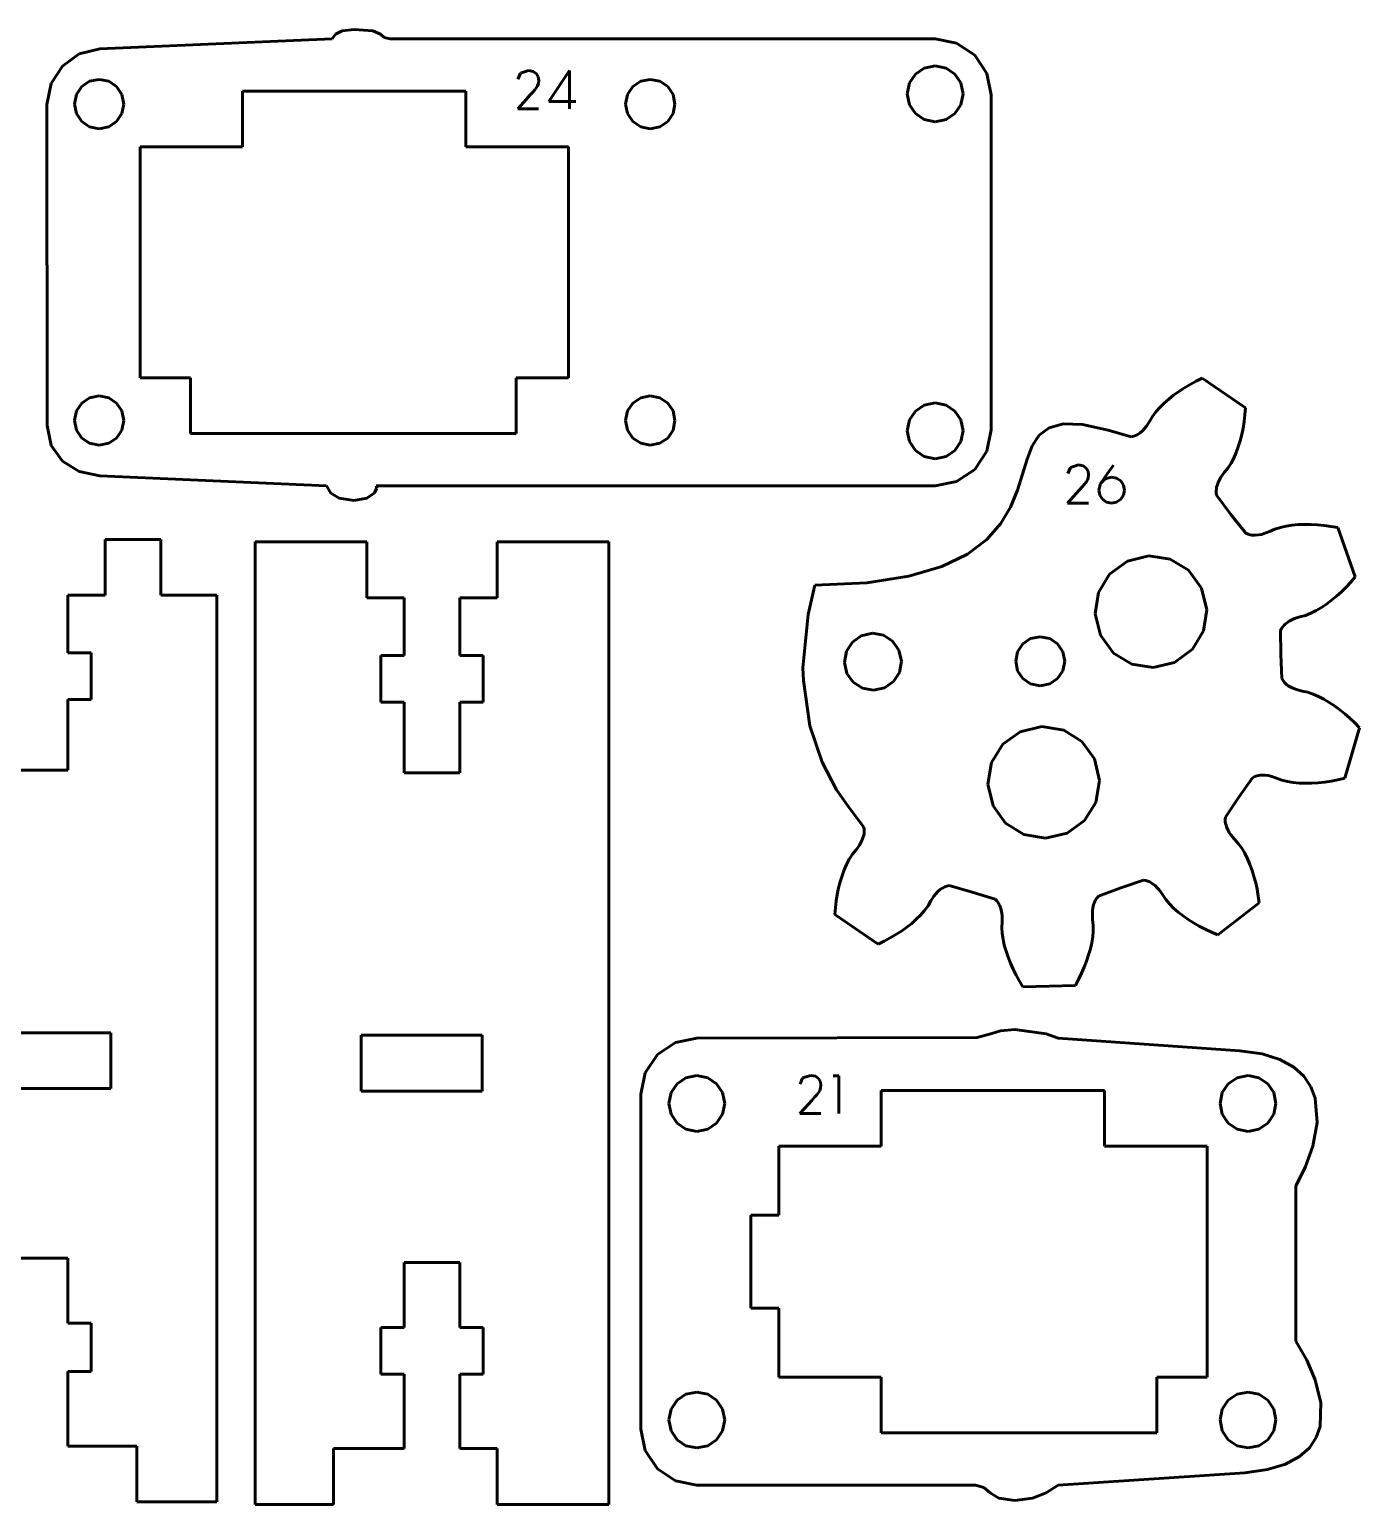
# Model space of a CAD drawing. Header units: millimetres. Extents: x 0 to 247, y 0 to 194.
# Drawn here: x 71.1 to 142.5, y 0.8 to 80.1 of the extents above; entities that cross this region are included whole.
import ezdxf

# ---------------------------------------------------------------- set-up
doc = ezdxf.new("R2010")
doc.units = ezdxf.units.MM
for name, pattern in [('K5LT32768', [0]), ('K5LT32769', [0]), ('K5LT_AUXILIARY', [0])]:
    doc.linetypes.add(name, pattern=pattern)
doc.layers.add('Layer 1', color=7, linetype='Continuous')

msp = doc.modelspace()

# ---------------------------------------------------------------- linework, layer by layer
at = {"layer": 'Layer 1', "color": 1, "linetype": 'K5LT32768', "lineweight": 60, "true_color": 0xff0000}
for p, q in [((88.55, 80.069), (87.895, 79.99)), ((89.541, 79.99), (88.55, 80.069)), ((87.358, 79.565), (74.893, 79.033)), ((87.537, 79.817), (87.358, 79.565)), ((87.895, 79.99), (87.537, 79.817)), ((89.962, 79.817), (89.541, 79.99)), ((90.158, 79.644), (89.962, 79.817)), ((90.471, 79.565), (90.158, 79.644)), ((119.75, 79.565), (90.471, 79.565)), ((120.898, 79.337), (119.75, 79.565)), ((121.871, 78.687), (120.898, 79.337)), ((73.777, 78.754), (72.874, 78.102)), ((74.893, 79.033), (73.777, 78.754)), ((122.522, 77.713), (121.871, 78.687)), ((72.874, 78.102), (72.27, 77.167)), ((97.481, 77.731), (97.341, 77.395)), ((97.341, 77.395), (97.481, 77.731)), ((97.917, 77.86), (97.481, 77.731)), ((97.481, 77.731), (97.917, 77.86)), ((98.166, 77.814), (97.917, 77.86)), ((97.917, 77.86), (98.166, 77.814)), ((98.334, 77.692), (98.166, 77.814)), ((98.166, 77.814), (98.334, 77.692)), ((98.43, 77.525), (98.334, 77.692)), ((98.334, 77.692), (98.43, 77.525)), ((100.118, 77.86), (99.006, 76.198)), ((99.006, 76.198), (100.118, 77.86)), ((100.118, 77.86), (100.118, 75.814)), ((100.118, 75.814), (100.118, 77.86)), ((118.689, 77.676), (118.368, 77.199)), ((119.166, 77.998), (118.689, 77.676)), ((119.75, 78.115), (119.166, 77.998)), ((120.334, 77.997), (119.75, 78.115)), ((120.811, 77.676), (120.334, 77.997)), ((121.132, 77.199), (120.811, 77.676)), ((122.75, 76.565), (122.522, 77.713)), ((72.27, 77.167), (72.05, 76.037)), ((73.913, 77.002), (73.629, 76.581)), ((74.335, 77.286), (73.913, 77.002)), ((74.85, 77.39), (74.335, 77.286)), ((75.366, 77.286), (74.85, 77.39)), ((75.787, 77.002), (75.366, 77.286)), ((76.071, 76.581), (75.787, 77.002)), ((98.24, 76.826), (98.295, 76.895)), ((98.295, 76.895), (98.24, 76.826)), ((98.295, 76.895), (98.34, 76.961)), ((98.34, 76.961), (98.295, 76.895)), ((98.34, 76.961), (98.395, 77.052)), ((98.395, 77.052), (98.34, 76.961)), ((98.395, 77.052), (98.442, 77.174)), ((98.442, 77.174), (98.395, 77.052)), ((98.461, 77.338), (98.43, 77.525)), ((98.43, 77.525), (98.461, 77.338)), ((98.442, 77.174), (98.461, 77.338)), ((98.461, 77.338), (98.442, 77.174)), ((103.513, 77.002), (103.229, 76.581)), ((103.934, 77.286), (103.513, 77.002)), ((104.45, 77.39), (103.934, 77.286)), ((104.966, 77.286), (104.45, 77.39)), ((105.387, 77.002), (104.966, 77.286)), ((105.671, 76.581), (105.387, 77.002)), ((118.368, 77.199), (118.25, 76.615)), ((121.25, 76.615), (121.132, 77.199)), ((73.629, 76.581), (73.525, 76.065)), ((73.525, 76.065), (73.629, 75.55)), ((76.175, 76.065), (76.071, 76.581)), ((76.071, 75.549), (76.175, 76.065)), ((82.55, 73.765), (82.55, 76.765)), ((82.55, 76.765), (94.55, 76.765)), ((94.55, 76.765), (94.55, 73.765)), ((97.335, 75.814), (97.796, 76.325)), ((97.796, 76.325), (97.335, 75.814)), ((97.796, 76.325), (97.969, 76.517)), ((97.969, 76.517), (97.796, 76.325)), ((97.969, 76.517), (98.124, 76.692)), ((98.124, 76.692), (97.969, 76.517)), ((98.124, 76.692), (98.24, 76.826)), ((98.24, 76.826), (98.124, 76.692)), ((99.006, 76.198), (100.448, 76.198)), ((100.448, 76.198), (99.006, 76.198)), ((103.229, 76.581), (103.125, 76.065)), ((103.125, 76.065), (103.229, 75.549)), ((105.775, 76.065), (105.671, 76.581)), ((105.671, 75.549), (105.775, 76.065)), ((118.25, 76.615), (118.368, 76.031)), ((121.132, 76.031), (121.25, 76.615)), ((122.75, 58.565), (122.75, 76.565)), ((72.05, 76.037), (72.064, 58.801)), ((73.629, 75.55), (73.913, 75.128)), ((75.787, 75.128), (76.071, 75.549)), ((97.335, 75.814), (98.447, 75.814)), ((98.447, 75.814), (97.335, 75.814)), ((103.229, 75.549), (103.513, 75.128)), ((105.387, 75.128), (105.671, 75.549)), ((118.368, 76.031), (118.689, 75.555)), ((118.689, 75.555), (119.166, 75.233)), ((120.334, 75.233), (120.811, 75.555)), ((120.811, 75.555), (121.132, 76.031)), ((73.913, 75.128), (74.334, 74.844)), ((74.334, 74.844), (74.85, 74.74)), ((74.85, 74.74), (75.366, 74.844)), ((75.366, 74.844), (75.787, 75.128)), ((103.513, 75.128), (103.934, 74.844)), ((103.934, 74.844), (104.45, 74.74)), ((104.45, 74.74), (104.966, 74.844)), ((104.966, 74.844), (105.387, 75.128)), ((119.166, 75.233), (119.75, 75.115)), ((119.75, 75.115), (120.334, 75.233)), ((77.05, 61.365), (77.05, 73.765)), ((77.05, 73.765), (82.55, 73.765)), ((94.55, 73.765), (100.05, 73.765)), ((100.05, 73.765), (100.05, 61.365)), ((79.75, 61.365), (77.05, 61.365)), ((79.75, 58.365), (79.75, 61.365)), ((97.3, 61.365), (97.25, 61.365)), ((97.25, 61.365), (97.25, 58.365)), ((100.05, 61.365), (97.3, 61.365)), ((133.44, 61.006), (133.131, 60.824)), ((133.762, 61.178), (133.44, 61.006)), ((134.095, 61.341), (133.762, 61.178)), ((136.418, 59.75), (134.095, 61.341)), ((74.335, 60.286), (73.913, 60.002)), ((74.85, 60.39), (74.335, 60.286)), ((75.366, 60.286), (74.85, 60.39)), ((75.787, 60.002), (75.366, 60.286)), ((103.934, 60.286), (103.513, 60.002)), ((104.45, 60.39), (103.934, 60.286)), ((104.966, 60.286), (104.45, 60.39)), ((105.387, 60.002), (104.966, 60.286)), ((132.289, 60.222), (132.039, 60.004)), ((132.555, 60.432), (132.289, 60.222)), ((132.836, 60.633), (132.555, 60.432)), ((133.131, 60.824), (132.836, 60.633)), ((73.629, 59.581), (73.525, 59.065)), ((73.913, 60.002), (73.629, 59.581)), ((76.071, 59.581), (75.787, 60.002)), ((76.175, 59.065), (76.071, 59.581)), ((103.229, 59.581), (103.125, 59.065)), ((103.513, 60.002), (103.229, 59.581)), ((105.671, 59.581), (105.387, 60.002)), ((105.775, 59.065), (105.671, 59.581)), ((118.689, 59.576), (118.368, 59.099)), ((119.166, 59.897), (118.689, 59.576)), ((119.75, 60.015), (119.166, 59.897)), ((120.334, 59.897), (119.75, 60.015)), ((120.811, 59.576), (120.334, 59.897)), ((121.132, 59.099), (120.811, 59.576)), ((131.596, 59.536), (131.411, 59.284)), ((131.808, 59.775), (131.596, 59.536)), ((132.039, 60.004), (131.808, 59.775)), ((136.387, 59.38), (136.418, 59.75)), ((72.064, 58.801), (72.282, 57.717)), ((73.525, 59.065), (73.629, 58.55)), ((76.071, 58.55), (76.175, 59.065)), ((103.125, 59.065), (103.229, 58.55)), ((105.671, 58.549), (105.775, 59.065)), ((118.368, 59.099), (118.25, 58.515)), ((121.25, 58.515), (121.132, 59.099)), ((125.871, 58.682), (125.339, 58.277)), ((126.623, 58.885), (125.871, 58.682)), ((127.659, 58.85), (126.623, 58.885)), ((129.041, 58.542), (127.659, 58.85)), ((130.994, 58.634), (130.882, 58.516)), ((131.093, 58.757), (130.994, 58.634)), ((131.261, 59.016), (131.093, 58.757)), ((131.411, 59.284), (131.261, 59.016)), ((136.212, 58.32), (136.284, 58.664)), ((136.284, 58.664), (136.342, 59.018)), ((136.342, 59.018), (136.387, 59.38)), ((73.629, 58.55), (73.913, 58.128)), ((73.913, 58.128), (74.334, 57.844)), ((74.334, 57.844), (74.85, 57.74)), ((74.85, 57.74), (75.366, 57.844)), ((75.366, 57.844), (75.787, 58.128)), ((75.787, 58.128), (76.071, 58.55)), ((97.25, 58.365), (79.75, 58.365)), ((103.229, 58.55), (103.513, 58.128)), ((103.513, 58.128), (103.934, 57.844)), ((103.934, 57.844), (104.45, 57.74)), ((104.45, 57.74), (104.966, 57.844)), ((104.966, 57.844), (105.387, 58.128)), ((105.387, 58.128), (105.671, 58.549)), ((118.25, 58.515), (118.368, 57.932)), ((118.368, 57.932), (118.689, 57.455)), ((120.811, 57.455), (121.132, 57.932)), ((121.132, 57.932), (121.25, 58.515)), ((122.522, 57.417), (122.75, 58.565)), ((125.339, 58.277), (124.965, 57.703)), ((130.276, 58.192), (129.041, 58.542)), ((130.409, 58.22), (130.276, 58.192)), ((130.513, 58.259), (130.409, 58.22)), ((130.603, 58.304), (130.513, 58.259)), ((130.682, 58.353), (130.603, 58.304)), ((130.754, 58.405), (130.682, 58.353)), ((130.882, 58.516), (130.754, 58.405)), ((136.027, 57.662), (136.127, 57.985)), ((136.127, 57.985), (136.212, 58.32)), ((72.282, 57.717), (72.881, 56.882)), ((118.689, 57.455), (119.166, 57.133)), ((119.166, 57.133), (119.75, 57.016)), ((119.75, 57.016), (120.334, 57.133)), ((120.334, 57.133), (120.811, 57.455)), ((121.871, 56.444), (122.522, 57.417)), ((124.965, 57.703), (124.686, 56.996)), ((135.637, 56.768), (135.784, 57.051)), ((135.784, 57.051), (135.913, 57.35)), ((135.913, 57.35), (136.027, 57.662)), ((72.881, 56.882), (73.779, 56.331)), ((73.779, 56.331), (74.893, 56.098)), ((120.898, 55.794), (121.871, 56.444)), ((124.686, 56.996), (124.162, 55.32)), ((127.007, 56.551), (126.868, 56.215)), ((126.868, 56.215), (127.007, 56.551)), ((127.443, 56.681), (127.007, 56.551)), ((127.007, 56.551), (127.443, 56.681)), ((127.693, 56.634), (127.443, 56.681)), ((127.443, 56.681), (127.693, 56.634)), ((127.861, 56.513), (127.693, 56.634)), ((127.693, 56.634), (127.861, 56.513)), ((127.957, 56.345), (127.861, 56.513)), ((127.861, 56.513), (127.957, 56.345)), ((127.988, 56.159), (127.957, 56.345)), ((127.957, 56.345), (127.988, 56.159)), ((129.331, 56.678), (129.004, 56.221)), ((129.004, 56.221), (129.331, 56.678)), ((135.093, 56.016), (135.274, 56.268)), ((135.274, 56.268), (135.47, 56.504)), ((135.47, 56.504), (135.637, 56.768)), ((74.893, 56.098), (87.067, 55.565)), ((87.067, 55.565), (87.298, 55.167)), ((89.766, 55.441), (89.721, 55.565)), ((89.721, 55.565), (119.75, 55.565)), ((119.75, 55.565), (120.898, 55.794)), ((127.496, 55.337), (127.651, 55.513)), ((127.651, 55.513), (127.496, 55.337)), ((127.651, 55.513), (127.766, 55.647)), ((127.766, 55.647), (127.651, 55.513)), ((127.766, 55.647), (127.822, 55.716)), ((127.822, 55.716), (127.766, 55.647)), ((127.822, 55.716), (127.867, 55.782)), ((127.867, 55.782), (127.822, 55.716)), ((127.867, 55.782), (127.922, 55.872)), ((127.922, 55.872), (127.867, 55.782)), ((127.922, 55.872), (127.968, 55.995)), ((127.968, 55.995), (127.922, 55.872)), ((127.968, 55.995), (127.988, 56.159)), ((127.988, 56.159), (127.968, 55.995)), ((128.628, 55.688), (128.532, 55.329)), ((128.532, 55.329), (128.628, 55.688)), ((128.878, 55.93), (128.628, 55.688)), ((128.628, 55.688), (128.878, 55.93)), ((128.676, 55.759), (128.628, 55.688)), ((128.628, 55.688), (128.676, 55.759)), ((128.765, 55.885), (128.676, 55.759)), ((128.676, 55.759), (128.765, 55.885)), ((128.879, 56.046), (128.765, 55.885)), ((128.765, 55.885), (128.879, 56.046)), ((129.224, 56.023), (128.878, 55.93)), ((128.878, 55.93), (129.224, 56.023)), ((129.004, 56.221), (128.879, 56.046)), ((128.879, 56.046), (129.004, 56.221)), ((129.495, 55.968), (129.224, 56.023)), ((129.224, 56.023), (129.495, 55.968)), ((129.716, 55.819), (129.495, 55.968)), ((129.495, 55.968), (129.716, 55.819)), ((129.866, 55.599), (129.716, 55.819)), ((129.716, 55.819), (129.866, 55.599)), ((129.921, 55.329), (129.866, 55.599)), ((129.866, 55.599), (129.921, 55.329)), ((134.848, 55.396), (134.864, 55.488)), ((134.864, 55.488), (134.887, 55.574)), ((134.887, 55.574), (134.944, 55.733)), ((134.944, 55.733), (135.014, 55.88)), ((135.014, 55.88), (135.093, 56.016)), ((87.298, 55.167), (87.744, 54.893)), ((87.744, 54.893), (88.55, 54.769)), ((88.55, 54.769), (89.227, 54.893)), ((89.227, 54.893), (89.617, 55.167)), ((89.617, 55.167), (89.766, 55.441)), ((124.162, 55.32), (123.791, 54.421)), ((126.862, 54.635), (127.322, 55.146)), ((127.322, 55.146), (126.862, 54.635)), ((127.322, 55.146), (127.496, 55.337)), ((127.496, 55.337), (127.322, 55.146)), ((128.532, 55.329), (128.587, 55.059)), ((128.587, 55.059), (128.532, 55.329)), ((128.587, 55.059), (128.736, 54.839)), ((128.736, 54.839), (128.587, 55.059)), ((128.736, 54.839), (128.954, 54.69)), ((128.954, 54.69), (128.736, 54.839)), ((128.954, 54.69), (129.224, 54.635)), ((129.224, 54.635), (128.954, 54.69)), ((129.224, 54.635), (129.495, 54.69)), ((129.495, 54.69), (129.224, 54.635)), ((129.495, 54.69), (129.716, 54.839)), ((129.716, 54.839), (129.495, 54.69)), ((129.716, 54.839), (129.866, 55.059)), ((129.866, 55.059), (129.716, 54.839)), ((129.866, 55.059), (129.921, 55.329)), ((129.921, 55.329), (129.866, 55.059)), ((134.838, 55.296), (134.848, 55.396)), ((134.839, 55.185), (134.838, 55.296)), ((134.861, 55.051), (134.839, 55.185)), ((135.633, 54.026), (134.861, 55.051)), ((123.791, 54.421), (123.263, 53.527)), ((126.862, 54.635), (127.974, 54.635)), ((127.974, 54.635), (126.862, 54.635)), ((136.426, 53.017), (135.633, 54.026)), ((123.263, 53.527), (122.516, 52.673)), ((137.708, 53.105), (137.419, 52.994)), ((137.987, 53.233), (137.708, 53.105)), ((138.285, 53.328), (137.987, 53.233)), ((138.596, 53.397), (138.285, 53.328)), ((138.918, 53.446), (138.596, 53.397)), ((139.249, 53.476), (138.918, 53.446)), ((139.587, 53.49), (139.249, 53.476)), ((139.932, 53.487), (139.587, 53.49)), ((140.284, 53.468), (139.932, 53.487)), ((140.64, 53.434), (140.284, 53.468)), ((141.002, 53.384), (140.64, 53.434)), ((141.368, 53.32), (141.002, 53.384)), ((142.311, 50.667), (141.368, 53.32)), ((122.516, 52.673), (121.487, 51.895)), ((136.55, 52.962), (136.426, 53.017)), ((136.658, 52.932), (136.55, 52.962)), ((136.757, 52.916), (136.658, 52.932)), ((136.85, 52.909), (136.757, 52.916)), ((136.939, 52.908), (136.85, 52.909)), ((137.107, 52.923), (136.939, 52.908)), ((137.267, 52.953), (137.107, 52.923)), ((137.419, 52.994), (137.267, 52.953)), ((121.487, 51.895), (120.112, 51.226)), ((129.115, 50.808), (130.073, 51.515)), ((130.073, 51.515), (131.231, 51.795)), ((131.231, 51.795), (132.367, 51.615)), ((132.367, 51.615), (133.352, 51.023)), ((120.112, 51.226), (118.329, 50.702)), ((128.522, 49.823), (129.115, 50.808)), ((133.352, 51.023), (134.059, 50.065)), ((113.288, 50.226), (112.924, 48.646)), ((116.075, 50.357), (113.288, 50.226)), ((118.329, 50.702), (116.075, 50.357)), ((134.059, 50.065), (134.339, 48.907)), ((141.565, 49.868), (141.819, 50.119)), ((141.819, 50.119), (142.069, 50.386)), ((142.069, 50.386), (142.311, 50.667)), ((128.343, 48.687), (128.522, 49.823)), ((140.492, 49.022), (140.768, 49.207)), ((140.768, 49.207), (141.038, 49.411)), ((141.038, 49.411), (141.304, 49.631)), ((141.304, 49.631), (141.565, 49.868)), ((112.924, 48.646), (112.643, 45.781)), ((128.623, 47.53), (128.343, 48.687)), ((134.339, 48.907), (134.159, 47.771)), ((138.758, 48.284), (138.9, 48.361)), ((138.9, 48.361), (139.045, 48.426)), ((139.045, 48.426), (139.339, 48.523)), ((139.339, 48.523), (139.636, 48.599)), ((139.636, 48.599), (139.927, 48.714)), ((139.927, 48.714), (140.212, 48.856)), ((140.212, 48.856), (140.492, 49.022)), ((115.781, 47.507), (116.374, 47.639)), ((116.374, 47.639), (116.972, 47.53)), ((134.159, 47.771), (133.567, 46.786)), ((138.29, 47.781), (138.351, 47.902)), ((138.312, 46.498), (138.29, 47.781)), ((138.351, 47.902), (138.415, 47.993)), ((138.415, 47.993), (138.482, 48.068)), ((138.482, 48.068), (138.549, 48.132)), ((138.549, 48.132), (138.618, 48.189)), ((138.618, 48.189), (138.758, 48.284)), ((114.983, 46.676), (115.301, 47.169)), ((115.301, 47.169), (115.781, 47.507)), ((116.972, 47.53), (117.465, 47.212)), ((117.465, 47.212), (117.802, 46.733)), ((124.457, 47.07), (124.175, 46.652)), ((124.876, 47.352), (124.457, 47.07)), ((125.388, 47.456), (124.876, 47.352)), ((125.9, 47.352), (125.388, 47.456)), ((126.318, 47.07), (125.9, 47.352)), ((126.6, 46.652), (126.318, 47.07)), ((129.33, 46.571), (128.623, 47.53)), ((133.567, 46.786), (132.608, 46.079)), ((114.875, 46.079), (114.983, 46.676)), ((115.007, 45.486), (114.875, 46.079)), ((117.802, 46.733), (117.934, 46.14)), ((117.934, 46.14), (117.826, 45.542)), ((124.175, 46.652), (124.072, 46.14)), ((124.072, 46.14), (124.175, 45.628)), ((126.704, 46.14), (126.6, 46.652)), ((126.6, 45.627), (126.704, 46.14)), ((130.315, 45.979), (129.33, 46.571)), ((131.451, 45.799), (130.315, 45.979)), ((132.608, 46.079), (131.451, 45.799)), ((138.361, 45.215), (138.312, 46.498)), ((112.643, 45.781), (112.679, 45.11)), ((115.344, 45.006), (115.007, 45.486)), ((117.826, 45.542), (117.508, 45.049)), ((124.175, 45.628), (124.457, 45.209)), ((124.457, 45.209), (124.876, 44.927)), ((125.9, 44.927), (126.318, 45.209)), ((126.318, 45.209), (126.6, 45.627)), ((138.428, 45.098), (138.361, 45.215)), ((112.679, 45.11), (113.018, 42.676)), ((115.837, 44.688), (115.344, 45.006)), ((116.435, 44.58), (115.837, 44.688)), ((117.028, 44.712), (116.435, 44.58)), ((117.508, 45.049), (117.028, 44.712)), ((124.876, 44.927), (125.388, 44.824)), ((125.388, 44.824), (125.9, 44.927)), ((138.498, 45.01), (138.428, 45.098)), ((138.568, 44.939), (138.498, 45.01)), ((138.639, 44.879), (138.568, 44.939)), ((138.711, 44.826), (138.639, 44.879)), ((138.856, 44.739), (138.711, 44.826)), ((139.003, 44.669), (138.856, 44.739)), ((139.151, 44.613), (139.003, 44.669)), ((139.449, 44.533), (139.151, 44.613)), ((139.75, 44.473), (139.449, 44.533)), ((140.047, 44.375), (139.75, 44.473)), ((140.34, 44.248), (140.047, 44.375)), ((140.629, 44.098), (140.34, 44.248)), ((140.914, 43.928), (140.629, 44.098)), ((141.196, 43.74), (140.914, 43.928)), ((141.473, 43.535), (141.196, 43.74)), ((141.746, 43.313), (141.473, 43.535)), ((142.014, 43.075), (141.746, 43.313)), ((142.278, 42.823), (142.014, 43.075)), ((142.536, 42.556), (142.278, 42.823)), ((113.018, 42.676), (113.681, 40.712)), ((123.389, 41.679), (124.321, 42.353)), ((124.321, 42.353), (125.48, 42.628)), ((125.48, 42.628), (126.655, 42.432)), ((126.655, 42.432), (127.629, 41.822)), ((141.74, 39.855), (142.536, 42.556)), ((122.779, 40.704), (123.389, 41.679)), ((127.629, 41.822), (128.304, 40.89)), ((113.681, 40.712), (114.458, 39.232)), ((122.583, 39.529), (122.779, 40.704)), ((128.304, 40.89), (128.579, 39.731)), ((128.579, 39.731), (128.383, 38.556)), ((136.054, 38.833), (136.79, 39.884)), ((136.79, 39.884), (136.911, 39.946)), ((136.911, 39.946), (137.017, 39.982)), ((137.017, 39.982), (137.115, 40.003)), ((137.115, 40.003), (137.207, 40.016)), ((137.207, 40.016), (137.296, 40.021)), ((137.296, 40.021), (137.465, 40.016)), ((137.465, 40.016), (137.626, 39.995)), ((137.626, 39.995), (137.78, 39.962)), ((137.78, 39.962), (138.075, 39.867)), ((138.075, 39.867), (138.361, 39.754)), ((138.361, 39.754), (138.663, 39.676)), ((138.663, 39.676), (138.978, 39.624)), ((138.978, 39.624), (139.302, 39.593)), ((140.317, 39.609), (140.666, 39.647)), ((140.666, 39.647), (141.021, 39.701)), ((141.021, 39.701), (141.379, 39.77)), ((141.379, 39.77), (141.74, 39.855)), ((114.458, 39.232), (115.142, 38.254)), ((122.858, 38.37), (122.583, 39.529)), ((135.34, 37.767), (136.054, 38.833)), ((139.302, 39.593), (139.633, 39.581)), ((139.633, 39.581), (139.972, 39.587)), ((139.972, 39.587), (140.317, 39.609)), ((115.142, 38.254), (115.915, 37.229)), ((123.532, 37.438), (122.858, 38.37)), ((128.383, 38.556), (127.772, 37.581)), ((124.507, 36.828), (123.532, 37.438)), ((127.772, 37.581), (126.841, 36.907)), ((135.325, 37.632), (135.34, 37.767)), ((135.33, 37.52), (135.325, 37.632)), ((135.345, 37.421), (135.33, 37.52)), ((135.367, 37.33), (135.345, 37.421)), ((135.395, 37.246), (135.367, 37.33)), ((135.461, 37.09), (135.395, 37.246)), ((115.832, 36.546), (115.762, 36.4)), ((115.889, 36.705), (115.832, 36.546)), ((115.911, 36.791), (115.889, 36.705)), ((115.928, 36.883), (115.911, 36.791)), ((115.915, 37.229), (115.936, 37.095)), ((115.938, 36.983), (115.928, 36.883)), ((115.936, 37.095), (115.938, 36.983)), ((125.682, 36.632), (124.507, 36.828)), ((126.841, 36.907), (125.682, 36.632)), ((135.538, 36.947), (135.461, 37.09)), ((135.625, 36.815), (135.538, 36.947)), ((135.819, 36.574), (135.625, 36.815)), ((136.028, 36.349), (135.819, 36.574)), ((115.306, 35.775), (115.138, 35.512)), ((115.502, 36.012), (115.306, 35.775)), ((115.683, 36.263), (115.502, 36.012)), ((115.762, 36.4), (115.683, 36.263)), ((136.21, 36.095), (136.028, 36.349)), ((136.372, 35.821), (136.21, 36.095)), ((136.518, 35.53), (136.372, 35.821)), ((114.862, 34.93), (114.748, 34.618)), ((114.992, 35.228), (114.862, 34.93)), ((115.138, 35.512), (114.992, 35.228)), ((136.649, 35.224), (136.518, 35.53)), ((136.766, 34.907), (136.649, 35.224)), ((136.87, 34.577), (136.766, 34.907)), ((114.649, 34.294), (114.564, 33.96)), ((114.748, 34.618), (114.649, 34.294)), ((120.367, 34.059), (120.5, 34.088)), ((120.5, 34.088), (121.734, 33.737)), ((129.722, 33.959), (130.935, 34.377)), ((130.935, 34.377), (131.07, 34.356)), ((131.07, 34.356), (131.176, 34.323)), ((131.176, 34.323), (131.268, 34.283)), ((131.268, 34.283), (131.35, 34.238)), ((131.35, 34.238), (131.425, 34.19)), ((131.425, 34.19), (131.559, 34.086)), ((131.559, 34.086), (131.677, 33.975)), ((136.96, 34.237), (136.87, 34.577)), ((137.038, 33.888), (136.96, 34.237)), ((114.492, 33.615), (114.434, 33.262)), ((114.564, 33.96), (114.492, 33.615)), ((119.514, 33.263), (119.683, 33.522)), ((119.683, 33.522), (119.782, 33.646)), ((119.782, 33.646), (119.894, 33.763)), ((119.894, 33.763), (120.021, 33.874)), ((120.021, 33.874), (120.094, 33.926)), ((120.094, 33.926), (120.173, 33.975)), ((120.173, 33.975), (120.263, 34.02)), ((120.263, 34.02), (120.367, 34.059)), ((121.734, 33.737), (122.962, 33.362)), ((122.962, 33.362), (123.058, 33.267)), ((128.319, 33.233), (128.365, 33.322)), ((128.365, 33.322), (128.427, 33.415)), ((128.427, 33.415), (128.518, 33.516)), ((128.518, 33.516), (129.722, 33.959)), ((131.677, 33.975), (131.782, 33.857)), ((131.782, 33.857), (131.965, 33.608)), ((131.965, 33.608), (132.13, 33.349)), ((132.13, 33.349), (132.328, 33.108)), ((137.103, 33.529), (137.038, 33.888)), ((137.155, 33.161), (137.103, 33.529)), ((114.389, 32.9), (114.358, 32.529)), ((114.358, 32.529), (116.68, 30.938)), ((114.434, 33.262), (114.389, 32.9)), ((118.736, 32.276), (118.968, 32.505)), ((118.968, 32.505), (119.179, 32.743)), ((119.179, 32.743), (119.364, 32.995)), ((119.364, 32.995), (119.514, 33.263)), ((123.058, 33.267), (123.125, 33.177)), ((123.125, 33.177), (123.176, 33.091)), ((123.176, 33.091), (123.216, 33.007)), ((123.216, 33.007), (123.248, 32.924)), ((123.248, 32.924), (123.296, 32.761)), ((123.296, 32.761), (123.325, 32.602)), ((123.325, 32.602), (123.342, 32.445)), ((128.189, 32.579), (128.197, 32.737)), ((128.205, 32.27), (128.189, 32.579)), ((128.197, 32.737), (128.218, 32.898)), ((128.218, 32.898), (128.256, 33.062)), ((128.256, 33.062), (128.284, 33.147)), ((128.284, 33.147), (128.319, 33.233)), ((132.328, 33.108), (132.553, 32.881)), ((132.553, 32.881), (132.797, 32.665)), ((132.797, 32.665), (133.058, 32.461)), ((134.923, 31.443), (137.155, 33.161)), ((117.94, 31.647), (118.221, 31.847)), ((118.221, 31.847), (118.487, 32.057)), ((118.487, 32.057), (118.736, 32.276)), ((123.343, 32.135), (123.324, 31.829)), ((123.324, 31.829), (123.343, 31.517)), ((123.342, 32.445), (123.343, 32.135)), ((128.241, 31.965), (128.205, 32.27)), ((128.239, 31.653), (128.241, 31.965)), ((133.058, 32.461), (133.335, 32.266)), ((133.335, 32.266), (133.627, 32.081)), ((133.627, 32.081), (133.932, 31.907)), ((133.932, 31.907), (134.25, 31.742)), ((134.25, 31.742), (134.581, 31.588)), ((116.68, 30.938), (117.014, 31.101)), ((117.014, 31.101), (117.336, 31.274)), ((117.336, 31.274), (117.644, 31.456)), ((117.644, 31.456), (117.94, 31.647)), ((123.343, 31.517), (123.391, 31.202)), ((123.391, 31.202), (123.462, 30.884)), ((128.082, 30.69), (128.155, 31.014)), ((128.155, 31.014), (128.209, 31.335)), ((128.209, 31.335), (128.239, 31.653)), ((134.581, 31.588), (134.923, 31.443)), ((123.462, 30.884), (123.553, 30.565)), ((123.553, 30.565), (123.663, 30.244)), ((123.663, 30.244), (123.79, 29.923)), ((127.881, 30.037), (127.99, 30.364)), ((127.99, 30.364), (128.082, 30.69)), ((123.79, 29.923), (123.934, 29.603)), ((123.934, 29.603), (124.095, 29.282)), ((127.453, 29.051), (127.612, 29.38)), ((127.612, 29.38), (127.754, 29.709)), ((127.754, 29.709), (127.881, 30.037)), ((124.095, 29.282), (124.272, 28.963)), ((124.272, 28.963), (124.464, 28.645)), ((124.464, 28.645), (127.279, 28.723)), ((127.279, 28.723), (127.453, 29.051)), ((122.789, 26.14), (123.249, 26.291)), ((123.249, 26.291), (124.029, 26.359)), ((124.029, 26.359), (125.715, 26.128)), ((104.829, 25.008), (105.802, 25.659)), ((105.802, 25.659), (106.95, 25.887)), ((106.95, 25.887), (121.998, 25.922)), ((121.998, 25.922), (122.789, 26.14)), ((125.715, 26.128), (126.35, 25.887)), ((126.35, 25.887), (136.115, 25.222)), ((104.178, 24.035), (104.829, 25.008)), ((136.115, 25.222), (137.309, 25.046)), ((137.309, 25.046), (138.265, 24.746)), ((138.265, 24.746), (139.006, 24.339)), ((103.95, 22.887), (104.178, 24.035)), ((105.889, 23.448), (106.366, 23.769)), ((106.366, 23.769), (106.95, 23.887)), ((106.95, 23.887), (107.534, 23.769)), ((107.534, 23.769), (108.011, 23.448)), ((113.068, 23.891), (112.632, 23.761)), ((112.632, 23.761), (113.068, 23.891)), ((113.318, 23.844), (113.068, 23.891)), ((113.068, 23.891), (113.318, 23.844)), ((113.486, 23.723), (113.318, 23.844)), ((113.318, 23.844), (113.486, 23.723)), ((114.569, 23.877), (114.278, 23.877)), ((114.278, 23.877), (114.569, 23.877)), ((114.569, 23.877), (114.569, 21.845)), ((114.569, 21.845), (114.569, 23.877)), ((135.489, 23.448), (135.966, 23.769)), ((135.966, 23.769), (136.55, 23.887)), ((136.55, 23.887), (137.134, 23.769)), ((137.134, 23.769), (137.611, 23.448)), ((139.006, 24.339), (139.554, 23.844)), ((139.554, 23.844), (139.931, 23.281)), ((105.568, 22.971), (105.889, 23.448)), ((108.011, 23.448), (108.332, 22.971)), ((112.632, 23.761), (112.493, 23.425)), ((112.493, 23.425), (112.632, 23.761)), ((113.447, 22.926), (113.492, 22.992)), ((113.492, 22.992), (113.447, 22.926)), ((113.582, 23.555), (113.486, 23.723)), ((113.486, 23.723), (113.582, 23.555)), ((113.492, 22.992), (113.547, 23.082)), ((113.547, 23.082), (113.492, 22.992)), ((113.547, 23.082), (113.593, 23.205)), ((113.593, 23.205), (113.547, 23.082)), ((113.613, 23.369), (113.582, 23.555)), ((113.582, 23.555), (113.613, 23.369)), ((113.593, 23.205), (113.613, 23.369)), ((113.613, 23.369), (113.593, 23.205)), ((128.85, 23.087), (116.85, 23.087)), ((116.85, 23.087), (116.85, 20.087)), ((128.85, 20.087), (128.85, 23.087)), ((135.168, 22.971), (135.489, 23.448)), ((137.611, 23.448), (137.932, 22.971)), ((139.931, 23.281), (140.16, 22.669)), ((103.95, 4.887), (103.95, 22.887)), ((105.45, 22.387), (105.568, 22.971)), ((105.568, 21.803), (105.45, 22.387)), ((108.332, 22.971), (108.45, 22.387)), ((108.45, 22.387), (108.332, 21.803)), ((112.487, 21.845), (112.947, 22.355)), ((112.947, 22.355), (112.487, 21.845)), ((112.947, 22.355), (113.121, 22.547)), ((113.121, 22.547), (112.947, 22.355)), ((113.121, 22.547), (113.276, 22.722)), ((113.276, 22.722), (113.121, 22.547)), ((113.276, 22.722), (113.391, 22.857)), ((113.391, 22.857), (113.276, 22.722)), ((113.391, 22.857), (113.447, 22.926)), ((113.447, 22.926), (113.391, 22.857)), ((135.05, 22.387), (135.168, 22.971)), ((135.168, 21.803), (135.05, 22.387)), ((137.932, 22.971), (138.05, 22.387)), ((138.05, 22.387), (137.932, 21.803)), ((140.16, 22.669), (140.259, 21.369)), ((105.889, 21.326), (105.568, 21.803)), ((108.332, 21.803), (108.011, 21.326)), ((112.487, 21.845), (113.599, 21.845)), ((113.599, 21.845), (112.487, 21.845)), ((135.489, 21.326), (135.168, 21.803)), ((137.932, 21.803), (137.611, 21.326)), ((106.366, 21.005), (105.889, 21.326)), ((106.95, 20.887), (106.366, 21.005)), ((107.534, 21.005), (106.95, 20.887)), ((108.011, 21.326), (107.534, 21.005)), ((135.966, 21.005), (135.489, 21.326)), ((136.55, 20.887), (135.966, 21.005)), ((137.134, 21.005), (136.55, 20.887)), ((137.611, 21.326), (137.134, 21.005)), ((140.259, 21.369), (140.028, 20.096)), ((116.85, 20.087), (111.35, 20.087)), ((111.35, 20.087), (111.35, 16.387)), ((134.35, 20.087), (128.85, 20.087)), ((134.35, 7.687), (134.35, 20.087)), ((140.028, 20.096), (139.644, 19)), ((139.644, 19), (139.125, 17.943)), ((139.125, 17.943), (139.125, 9.624)), ((111.35, 16.387), (109.85, 16.387)), ((109.85, 16.387), (109.85, 11.387)), ((109.85, 11.387), (111.35, 11.387)), ((111.35, 11.387), (111.35, 7.687)), ((139.125, 9.624), (139.711, 8.599)), ((139.711, 8.599), (140.16, 7.537)), ((111.35, 7.687), (116.85, 7.687)), ((116.85, 7.687), (116.85, 4.687)), ((131.65, 4.687), (131.65, 7.687)), ((131.65, 7.687), (134.35, 7.687)), ((140.16, 7.537), (140.459, 6.302)), ((105.568, 5.971), (105.889, 6.448)), ((105.889, 6.448), (106.366, 6.769)), ((106.366, 6.769), (106.95, 6.887)), ((106.95, 6.887), (107.534, 6.769)), ((107.534, 6.769), (108.011, 6.448)), ((108.011, 6.448), (108.332, 5.971)), ((135.168, 5.971), (135.489, 6.448)), ((135.489, 6.448), (135.966, 6.769)), ((135.966, 6.769), (136.55, 6.887)), ((136.55, 6.887), (137.134, 6.769)), ((137.134, 6.769), (137.611, 6.448)), ((137.611, 6.448), (137.932, 5.971)), ((105.45, 5.387), (105.568, 5.971)), ((108.332, 5.971), (108.45, 5.387)), ((135.05, 5.387), (135.168, 5.971)), ((137.932, 5.971), (138.05, 5.387)), ((140.459, 6.302), (140.42, 5.04)), ((104.178, 3.739), (103.95, 4.887)), ((105.568, 4.803), (105.45, 5.387)), ((105.889, 4.326), (105.568, 4.803)), ((108.332, 4.803), (108.011, 4.327)), ((108.45, 5.387), (108.332, 4.803)), ((135.168, 4.803), (135.05, 5.387)), ((135.489, 4.327), (135.168, 4.803)), ((137.932, 4.803), (137.611, 4.327)), ((138.05, 5.387), (137.932, 4.803)), ((140.42, 5.04), (140.214, 4.445)), ((106.366, 4.005), (105.889, 4.326)), ((106.95, 3.887), (106.366, 4.005)), ((107.534, 4.005), (106.95, 3.887)), ((108.011, 4.327), (107.534, 4.005)), ((116.85, 4.687), (131.65, 4.687)), ((135.966, 4.005), (135.489, 4.327)), ((136.55, 3.887), (135.966, 4.005)), ((137.134, 4.005), (136.55, 3.887)), ((137.611, 4.327), (137.134, 4.005)), ((140.214, 4.445), (139.853, 3.898)), ((104.829, 2.766), (104.178, 3.739)), ((139.312, 3.416), (138.568, 3.02)), ((139.853, 3.898), (139.312, 3.416)), ((105.802, 2.116), (104.829, 2.766)), ((136.376, 2.552), (126.35, 1.887)), ((137.597, 2.726), (136.376, 2.552)), ((138.568, 3.02), (137.597, 2.726)), ((106.95, 1.887), (105.802, 2.116)), ((121.91, 1.887), (106.95, 1.887)), ((122.366, 1.758), (121.91, 1.887)), ((122.703, 1.473), (122.366, 1.758)), ((126.35, 1.887), (125.712, 1.473)), ((123.173, 1.188), (122.703, 1.473)), ((124.029, 1.059), (123.173, 1.188)), ((124.979, 1.188), (124.029, 1.059)), ((125.712, 1.473), (124.979, 1.188))]:
    msp.add_line(p, q, dxfattribs=at)
at = {"layer": 'Layer 1', "color": 1, "linetype": 'K5LT32769', "lineweight": 60, "true_color": 0xff0000}
for p, q in [((75.171, 49.685), (75.171, 52.685)), ((78.171, 52.685), (75.171, 52.685)), ((78.171, 52.685), (78.171, 49.685)), ((83.227, 0.847), (83.227, 52.547)), ((83.227, 52.547), (89.228, 52.547)), ((89.228, 52.547), (89.228, 49.547)), ((96.228, 49.547), (96.228, 52.547)), ((96.228, 52.547), (102.227, 52.547)), ((102.227, 52.547), (102.227, 0.847)), ((73.171, 46.585), (73.171, 49.685)), ((73.171, 49.685), (75.171, 49.685)), ((78.171, 49.685), (81.171, 49.685)), ((81.171, 49.685), (81.171, 0.985)), ((89.228, 49.547), (91.227, 49.547)), ((91.227, 49.547), (91.227, 46.447)), ((94.228, 46.447), (94.228, 49.547)), ((94.228, 49.547), (96.228, 49.547)), ((74.421, 46.585), (73.171, 46.585)), ((74.421, 44.085), (74.421, 46.585)), ((91.227, 46.447), (89.977, 46.447)), ((89.977, 46.447), (89.977, 43.947)), ((95.478, 46.447), (94.228, 46.447)), ((95.478, 43.947), (95.478, 46.447)), ((73.171, 40.285), (73.171, 44.085)), ((73.171, 44.085), (74.421, 44.085)), ((89.977, 43.947), (91.227, 43.947)), ((91.227, 43.947), (91.227, 40.147)), ((94.228, 40.147), (94.228, 43.947)), ((94.228, 43.947), (95.478, 43.947)), ((70.171, 40.285), (73.171, 40.285)), ((91.227, 40.147), (94.228, 40.147)), ((66.671, 26.185), (75.471, 26.185)), ((75.471, 26.185), (75.471, 23.185)), ((95.428, 26.047), (88.928, 26.047)), ((88.928, 26.047), (88.928, 23.047)), ((95.428, 23.047), (95.428, 26.047)), ((75.471, 23.185), (66.671, 23.185)), ((88.928, 23.047), (95.428, 23.047)), ((73.171, 14.085), (70.171, 14.085)), ((73.171, 10.585), (73.171, 14.085)), ((94.228, 13.847), (91.227, 13.847)), ((91.227, 13.847), (91.227, 10.347)), ((94.228, 10.347), (94.228, 13.847)), ((74.421, 10.585), (73.171, 10.585)), ((74.421, 7.985), (74.421, 10.585)), ((91.227, 10.347), (89.977, 10.347)), ((89.977, 10.347), (89.977, 7.847)), ((95.478, 10.347), (94.228, 10.347)), ((95.478, 7.847), (95.478, 10.347)), ((73.171, 3.985), (73.171, 7.985)), ((73.171, 7.985), (74.421, 7.985)), ((89.977, 7.847), (91.227, 7.847)), ((91.227, 7.847), (91.227, 3.847)), ((94.228, 3.847), (94.228, 7.847)), ((94.228, 7.847), (95.478, 7.847)), ((76.871, 3.985), (73.171, 3.985)), ((76.871, 0.985), (76.871, 3.985)), ((91.227, 3.847), (87.428, 3.847)), ((87.428, 3.847), (87.428, 0.847)), ((96.228, 3.847), (94.228, 3.847)), ((96.228, 0.847), (96.228, 3.847)), ((81.171, 0.985), (76.871, 0.985)), ((87.428, 0.847), (83.227, 0.847)), ((102.227, 0.847), (96.228, 0.847))]:
    msp.add_line(p, q, dxfattribs=at)
at = {"layer": 'Layer 1', "color": 232, "linetype": 'K5LT_AUXILIARY', "lineweight": 18, "true_color": 0xc52b79}
for p, q in [((83.227, 52.547), (89.228, 52.547)), ((83.227, 0.847), (83.227, 52.547)), ((89.228, 49.547), (89.228, 52.547)), ((96.228, 52.547), (96.228, 49.547)), ((96.228, 52.547), (102.227, 52.547)), ((102.227, 52.547), (102.227, 0.847)), ((89.228, 49.547), (91.227, 49.547)), ((91.227, 49.547), (89.228, 49.547)), ((91.227, 49.547), (91.227, 46.447)), ((96.228, 49.547), (94.228, 49.547)), ((94.228, 49.547), (96.228, 49.547)), ((94.228, 46.447), (94.228, 49.547)), ((91.227, 46.447), (89.977, 46.447)), ((89.977, 46.447), (89.977, 43.947)), ((95.478, 46.447), (94.228, 46.447)), ((95.478, 43.947), (95.478, 46.447)), ((89.977, 43.947), (91.227, 43.947)), ((91.227, 43.947), (91.227, 40.147)), ((94.228, 40.147), (94.228, 43.947)), ((94.228, 43.947), (95.478, 43.947)), ((91.227, 40.147), (94.228, 40.147)), ((88.928, 26.047), (88.928, 23.047)), ((95.428, 26.047), (88.928, 26.047)), ((95.428, 23.047), (95.428, 26.047)), ((88.928, 23.047), (95.428, 23.047)), ((94.228, 13.847), (91.227, 13.847)), ((91.227, 13.847), (91.227, 10.347)), ((94.228, 10.347), (94.228, 13.847)), ((91.227, 10.347), (89.977, 10.347)), ((89.977, 10.347), (89.977, 7.847)), ((95.478, 10.347), (94.228, 10.347)), ((95.478, 7.847), (95.478, 10.347)), ((89.977, 7.847), (91.227, 7.847)), ((91.227, 7.847), (91.227, 3.847)), ((94.228, 3.847), (94.228, 7.847)), ((94.228, 7.847), (95.478, 7.847)), ((91.227, 3.847), (87.428, 3.847)), ((87.428, 3.847), (87.428, 0.847)), ((96.228, 3.847), (94.228, 3.847)), ((96.228, 0.847), (96.228, 3.847)), ((87.428, 0.847), (83.227, 0.847)), ((102.227, 0.847), (96.228, 0.847))]:
    msp.add_line(p, q, dxfattribs=at)

doc.saveas('drawing.dxf')
